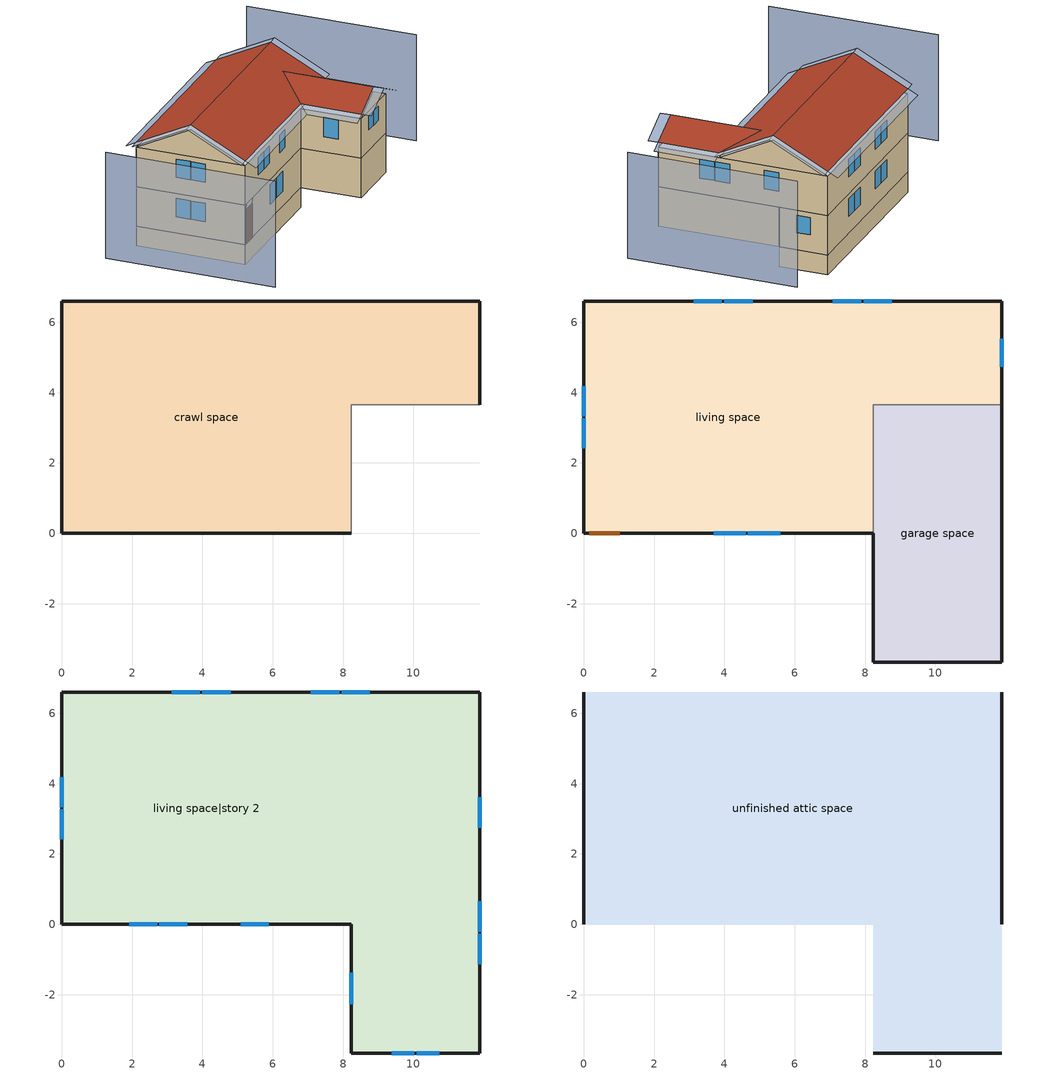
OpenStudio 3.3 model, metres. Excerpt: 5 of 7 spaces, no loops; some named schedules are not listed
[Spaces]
crawl space
 floor foundation (FloorFndGrndCS): 0,0 0,6.6 11.89,6.6 11.89,3.66 8.23,3.66 8.23,0 z-1.22
 wall foundation (WallFndGrndCS): 11.89,3.66 11.89,6.6 0,6.6 0,0 8.23,0 z-1.22:0
 wall adiabatic (WallFndGrndCS): 8.23,0 8.23,3.66 11.89,3.66 z-1.22:0
garage space
 floor foundation (FloorFndGrndUnfinSlab): 8.23,-3.66 8.23,3.66 11.89,3.66 11.89,-3.66 z0
 wall outside (WallExtUninsUnfin): 8.23,0 8.23,-3.66 11.89,-3.66 11.89,3.66 z0:2.44
 wall to living space (WallIntFinInsUnfin Reversed): 11.89,3.66 8.23,3.66 8.23,0 z0:2.44
living space
 floor to crawl space (FloorCSInsFin Reversed): 0,0 0,6.6 11.89,6.6 11.89,3.66 8.23,3.66 8.23,0 z0
 wall outside (WallExtInsFin): 11.89,3.66 11.89,6.6 0,6.6 0,0 0.13,0 1.05,0 8.23,0 z0:2.44
 window (WindowConstruction): 3.7,0 4.61,0 / 4.67,0 5.58,0 z0.92:2.13; 8.76,6.6 7.96,6.6 / 7.89,6.6 7.09,6.6 / 4.8,6.6 3.99,6.6 / 3.93,6.6 3.12,6.6 / 11.89,4.73 11.89,5.53 z1.06:2.13; 0,4.18 0,3.33 / 0,3.27 0,2.42 z1:2.13
 door (Door): 0.15,0 1.02,0 z0:2.13
living space|story 2
 floor to garage space (FloorFinInsUnfin): 11.89,3.66 11.89,-3.66 8.23,-3.66 8.23,3.66 z2.44
 floor to living space (FloorFinUninsFin): 11.89,6.6 11.89,3.66 8.23,3.66 8.23,0 0,0 0,6.6 z2.44
 wall outside (WallExtInsFin): 0,6.6 0,0 8.23,0 8.23,-3.66 11.89,-3.66 11.89,6.6 0,6.6 z2.44:4.88
 window (WindowConstruction): 9.38,-3.66 10.03,-3.66 / 10.09,-3.66 10.74,-3.66 z3.7:4.57; 1.92,0 2.71,0 / 2.77,0 3.57,0 / 5.09,0 5.88,0 z3.51:4.57; 8.76,6.6 7.96,6.6 / 7.89,6.6 7.09,6.6 / 4.8,6.6 3.99,6.6 / 3.93,6.6 3.12,6.6 z3.5:4.57; 0,4.18 0,3.33 / 0,3.27 0,2.42 z3.44:4.57; 8.23,-1.38 8.23,-2.28 z3.38:4.57; 11.89,-1.13 11.89,-0.27 / 11.89,-0.21 11.89,0.66 / 11.89,2.75 11.89,3.62 z3.42:4.57
unfinished attic space
 floor to living space|story 2 (FloorFinInsUnfinAttic): 11.89,6.6 11.89,0 0,0 0,6.6 z4.88; 8.23,-3.66 8.23,0 11.89,0 11.89,-3.66 z4.88
 wall outside (WallExtUninsUnfin): 0,3.3,6.53 0,6.6,4.88 0,0,4.88; 11.89,3.3,6.53 11.89,0,4.88 11.89,6.6,4.88; 8.23,-3.66,4.88 11.89,-3.66,4.88 10.06,-3.66,5.79
 roof outside (RoofUnfinInsExt): 0,3.3,6.83 11.89,3.3,6.83 11.89,6.6,5.18 0,6.6,5.18; 8.23,0,5.18 8.23,-3.66,5.18 10.06,-3.66,6.1 10.06,1.83,6.1; 11.89,0,5.18 10.06,1.83,6.1 10.06,-3.66,6.1 11.89,-3.66,5.18; 0,3.3,6.83 0,0,5.18 8.23,0,5.18 10.06,1.83,6.1 11.89,0,5.18 11.89,3.3,6.83
shading: -4.57,6.6 -4.57,-3.66 / 16.46,-3.66 16.46,6.6 z0:6.53; 11.89,4.73 11.89,5.53 / 8.76,6.6 7.96,6.6 / 3.93,6.6 3.12,6.6 / 7.89,6.6 7.09,6.6 / 4.8,6.6 3.99,6.6 z1.06:2.13; 11.89,2.75 11.89,3.62 / 11.89,-1.13 11.89,-0.27 / 11.89,-0.21 11.89,0.66 z3.42:4.57; 0,3.27 0,2.42 / 0,4.18 0,3.33 z1:2.13; 8.23,-1.38 8.23,-2.28 z3.38:4.57; 0,3.27 0,2.42 / 0,4.18 0,3.33 z3.44:4.57; 1.92,0 2.71,0 / 5.09,0 5.88,0 / 2.77,0 3.57,0 z3.51:4.57; 10.09,-3.66 10.74,-3.66 / 9.38,-3.66 10.03,-3.66 z3.7:4.57; 4.67,0 5.58,0 / 3.7,0 4.61,0 z0.92:2.13; 3.93,6.6 3.12,6.6 / 8.76,6.6 7.96,6.6 / 4.8,6.6 3.99,6.6 / 7.89,6.6 7.09,6.6 z3.5:4.57; 7.62,0,4.88 7.62,-3.66,4.88 8.23,-3.66,5.18 8.23,0,5.18; 8.23,-4.27,5.18 10.06,-4.27,6.1 10.06,-3.66,6.1 8.23,-3.66,5.18; -0.61,3.3,6.83 -0.61,0,5.18 0,0,5.18 0,3.3,6.83; 0,-0.61,4.88 8.23,-0.61,4.88 8.23,0,5.18 0,0,5.18; 12.5,0,5.18 12.5,3.3,6.83 11.89,3.3,6.83 11.89,0,5.18; 12.5,-3.66,4.88 12.5,0,4.88 11.89,0,5.18 11.89,-3.66,5.18; 10.06,-4.27,6.1 11.89,-4.27,5.18 11.89,-3.66,5.18 10.06,-3.66,6.1; -0.61,6.6,5.18 -0.61,3.3,6.83 0,3.3,6.83 0,6.6,5.18; 12.5,3.3,6.83 12.5,6.6,5.18 11.89,6.6,5.18 11.89,3.3,6.83; 11.89,7.21,4.88 0,7.21,4.88 0,6.6,5.18 11.89,6.6,5.18
[Building]
Building 1: North Axis {deg}=135; Standards Number of Stories=2; Standards Number of Above Ground Stories=2; Standards Building Type=singlefamilydetached; Standards Number of Living Units=1
[Site]
Denver-Aurora-Buckley AFB: Latitude {deg}=39.72; Longitude {deg}=-104.75; Time Zone {hr}=-7; Elevation {m}=1726; Terrain=Suburbs
[ClimateZones]
Climate Zone Institution Name 1=Building America; Climate Zone Document Year 1=0; Climate Zone Value 1=Mixed-Humid; Climate Zone Institution Name 2=ASHRAE; Climate Zone Document Name 2=ANSI/ASHRAE Standard 169; Climate Zone Document Year 2=2006; Climate Zone Institution Name 3=CEC; Climate Zone Document Name 3=California Climate Zone Descriptions; Climate Zone Document Year 3=1995
[Site:WaterMainsTemperature]
Calculation Method=Correlation; Annual Average Outdoor Air Temperature {C}=15.6899; Maximum Difference In Monthly Average Outdoor Air Temperatures {deltaC}=23.6606
[Site:GroundTemperature:Deep]
15.6899, 15.6899, 15.6899, 15.6899, 15.6899, 15.6899, 15.6899, 15.6899, 15.6899, 15.6899, 15.6899, 15.6899
[Material] Roughness=Rough
Name | Thickness {m} | Conductivity {W/m-K} | Density {kg/m3} | Specific Heat {J/kg-K} | Thermal Absorptance | Solar Absorptance | Visible Absorptance
Drywall 0.5 in. | 0.0127 | 0.160291 | 801 | 837.4 | 0.9 | 0.5 | 0.1
FloorUATrussandIns | 0.0889 | 0.0634876 | 50.7834 | 1165.1 | 0.9 | 0.5 | 0.9
FloorUAAdditionalCeilingIns | 0.050038 | 0.060696 | 16.02 | 1046.75
Composition Shingles | 0.009525 | 0.162714 | 1121.4 | 1465.45 | 0.91 | 0.85 | 0.85
RoofSheathing | 0.01905 | 0.115458 | 512.64 | 1214.23 | 0.82 | 0.3 | 0.3
RoofUARoofIns | 0.18415 | 8.02397 | 37.0049 | 1207.88 | 0.91 | 0.85 | 0.91
Vinyl, Light | 0.009525 | 0.089435 | 177.822 | 1046.75 | 0.9 | 0.3 | 0.3
WallSheathing | 0.0127 | 0.115458 | 512.64 | 1214.23 | 0.82 | 0.3 | 0.3
WallStudAndCavity | 0.0889 | 0.338221 | 129.063 | 1212.76 | 0.9 | 0.3 | 0.9
WallStudAndCavity 1 | 0.0889 | 0.346661 | 129.063 | 1212.76 | 0.82 | 0.3 | 0.82
WallStudAndCavity 2 | 0.0889 | 0.393744 | 83.0341 | 1211.67 | 0.9 | 0.3 | 0.9
WallStudAndCavity 3 | 0.0889 | 0.397942 | 83.0341 | 1211.67 | 0.82 | 0.3 | 0.3
res furniture material living space|story 2 | 0.1524 | 0.115458 | 640.8 | 1214.23 | 0.9 | 0.6 | 0.1
Concrete 8.0 in.; FootingMaterial | 0.2032 | 1.803125 | 2242.8 | 837.4 | 0.9
Concrete 4.0 in. | 0.1016 | 1.803125 | 2242.8 | 837.4 | 0.9
FloorIns | 0.23495 | 2.59817 | 67.691 | 1210.98 | 0.82 | 0.3 | 0.3
Wood Floor | 0.015875 | 0.115458 | 544.68 | 1214.23
Floor Covering | 0.0127 | 0.0433444 | 54.468 | 1339.84 | 0.9 | 0.9
FloorIns 1 | 0.1397 | 1.90491 | 67.691 | 1210.98 | 0.82 | 0.3 | 0.3
FloorFinStudAndAirFloor | 0.1397 | 0.557395 | 67.691 | 1210.98 | 0.9 | 0.5 | 0.9
DoorMaterial | 0.04445 | 0.0612267 | 512.64 | 1214.23 | 0.82 | 0.3 | 0.3
[Construction]
FloorFinInsUnfinAttic: Drywall 0.5 in., FloorUATrussandIns, FloorUAAdditionalCeilingIns
RoofUnfinInsExt: Composition Shingles, RoofSheathing, RoofUARoofIns
WallExtInsFin: Vinyl, Light, WallSheathing, WallStudAndCavity, Drywall 0.5 in.
WallIntFinInsUnfin Reversed: WallStudAndCavity 1, WallSheathing
WallExtUninsUnfin: Vinyl, Light, WallSheathing, WallStudAndCavity 2
WallIntFinUninsFin: WallStudAndCavity 3, Drywall 0.5 in.
res furniture construction living space|story 2; res furniture construction garage space; res furniture construction living space: res furniture material living space|story 2
WallFndGrndCS: Concrete 8.0 in.
FloorFndGrndCS; FloorFndGrndUnfinSlab: Concrete 4.0 in.
FloorCSInsFin Reversed: Floor Covering, Wood Floor, RoofSheathing, FloorIns
FootingConstruction: FootingMaterial
FloorFinInsUnfin: FloorIns 1, RoofSheathing, Wood Floor, Floor Covering
FloorFinUninsFin: Drywall 0.5 in., FloorFinStudAndAirFloor, RoofSheathing, Wood Floor, Floor Covering
WindowConstruction: WindowMaterial
Door: DoorMaterial
[WindowMaterial:SimpleGlazingSystem]
WindowMaterial: U-Factor {W/m2-K}=4.76952; Solar Heat Gain Coefficient=0.63
[ThermalZone] Use Ideal Air Loads=No
living zone: Thermostat=living zone temperature setpoint
garage zone; unfinished attic zone; crawl zone: 
res ds res fur gas asys ret air zone; res ds res ac asys ret air zone: Volume {m3}=0.25
[Sizing:Zone] Zone Cooling Design Supply Air Temperature Input Method=SupplyAirTemperature; Zone Cooling Design Supply Air Temperature {C}=14; Zone Cooling Design Supply Air Temperature Difference {deltaC}=11.11; Zone Heating Design Supply Air Temperature Input Method=SupplyAirTemperature; Zone Heating Design Supply Air Temperature {C}=40; Zone Heating Design Supply Air Temperature Difference {deltaC}=11.11; Zone Cooling Design Supply Air Humidity Ratio {kg-H2O/kg-air}=0.0085; Zone Heating Design Supply Air Humidity Ratio {kg-H2O/kg-air}=0.008; Cooling Design Air Flow Method=DesignDay; Heating Design Air Flow Method=DesignDay; Account for Dedicated Outdoor Air System=No; Dedicated Outdoor Air System Control Strategy=NeutralSupplyAir; Dedicated Outdoor Air Low Setpoint Temperature for Design {C}=autosize; Dedicated Outdoor Air High Setpoint Temperature for Design {C}=autosize
garage zone; unfinished attic zone; crawl zone; res ds res fur gas asys ret air zone; res ds res ac asys ret air zone
[Space]
Name | Space Type | Thermal Zone | Building Unit
garage space | Space Type 1 | garage zone
living space; living space|story 2 | Space Type 2 | living zone | unit 1
unfinished attic space | Space Type 3 | unfinished attic zone
crawl space | Space Type 4 | crawl zone
res ds res fur gas asys ret air space |  | res ds res fur gas asys ret air zone
res ds res ac asys ret air space |  | res ds res ac asys ret air zone
[SpaceType]
Name | Standards Space Type
Space Type 1 | garage
Space Type 2 | living
Space Type 3 | unfinished attic
Space Type 4 | crawlspace
[BuildingUnit]
unit 1: Building Unit Type=Residential
[External:File]
schedules.csv: File=schedules.csv
[People:Definition] Number of People Calculation Method=People; Fraction Radiant=0.319734; Sensible Heat Fraction=0.573; Carbon Dioxide Generation Rate {m3/s-W}=0; Enable ASHRAE 55 Comfort Warnings=No; Mean Radiant Temperature Calculation Type=ZoneAveraged
Name | Number of People {people}
res occupants|living space | 0.414793
res occupants|living space|story 2 | 0.585207
[People] Number of People Schedule=occupants; Activity Level Schedule=res occupants activity schedule; Multiplier=1
Name | People Definition | Space or SpaceType
res occupants|living space | res occupants|living space | living space
res occupants|living space|story 2 | res occupants|living space|story 2 | living space|story 2
[InternalMass:Definition] Design Level Calculation Method=SurfaceArea
Name | Construction | Surface Area {m2}
living space|story 2 Partition | WallIntFinUninsFin | 91.8811
living space Partition | WallIntFinUninsFin | 65.125
res furniture mass living space|story 2 | res furniture construction living space|story 2 | 36.7524
res furniture mass garage space | res furniture construction garage space | 2.67561
res furniture mass living space | res furniture construction living space | 26.05
[InternalMass] Multiplier=1
Name | Internal Mass Definition | Space or SpaceType
living space|story 2 Partition | living space|story 2 Partition | living space|story 2
living space Partition | living space Partition | living space
res furniture mass living space|story 2 | res furniture mass living space|story 2 | living space|story 2
res furniture mass garage space | res furniture mass garage space | garage space
res furniture mass living space | res furniture mass living space | living space
[Foundation:Kiva] Wall Height Above Grade {m}=0.2032; Wall Depth Below Slab {m}=0.2032
Name | Footing Wall Construction
Foundation Kiva 1
Foundation Kiva 2 | FootingConstruction
[Foundation:Kiva:Settings]
Soil Conductivity {W/m-K}=1.731; Soil Density {kg/m3}=1842.3; Soil Specific Heat {J/kg-K}=418.7; Ground Solar Absorptivity=0.9; Ground Thermal Absorptivity=0.9; Ground Surface Roughness {m}=0.03; Far-Field Width {m}=40; Deep-Ground Boundary Condition=ZeroFlux; Deep-Ground Depth {m}=40; Minimum Cell Dimension {m}=0.02; Maximum Cell Growth Coefficient=1.5; Simulation Timestep=Hourly
[SurfaceProperty:ExposedFoundationPerimeter] Exposed Perimeter Calculation Method=TotalExposedPerimeter
Name | Total Exposed Perimeter {m}
Surface 28 | 29.6672
Surface 1 | 14.6304
[WaterUse:Equipment:Definition]
Name | Peak Flow Rate {m3/s} | Target Temperature Schedule
res shower | 8.08699e-05 | fixtures temperature schedule
res sink | 7.36454e-05 | fixtures temperature schedule
res bath | 0.000237532 | fixtures temperature schedule
res shower dist; res sink dist; res bath dist | 0 | fixtures temperature schedule
res cw | 2.77516e-05 | res cw temperature schedule
[WaterUse:Equipment] Space=living space
Name | Water Use Equipment Definition | Flow Rate Fraction Schedule
res shower | res shower | showers
res sink | res sink | sinks
res bath | res bath | baths
res shower dist | res shower dist | showers
res sink dist | res sink dist | sinks
res bath dist | res bath dist | baths
res cw | res cw | clothes_washer
[OtherEquipment:Definition] Design Level Calculation Method=EquipmentLevel
Name | Design Level {W} | Fraction Latent | Fraction Radiant | Fraction Lost
res shower | 2324.92 | 0.486891 | 0 | 0
res sink | 739.023 | 0.311263 | 0 | 0
res bath | 3499.97 | 0 | 0 | 0
res hot water distribution | 3191.1 | 0 | 0 | 0
res ds res fur gas asys SupSLkToLvEq; res ds res fur gas asys SupLatLkToLvEq; res ds res fur gas asys SupDCnToLvEq; res ds res fur gas asys SupDCnToAhEq; res ds res fur gas asys RetDCnToPlEq; res ds res fur gas asys RetDCnToAhEquip; res ds res fur gas asys SupSLkToAhEq; res ds res fur gas asys SupLatLkToAhEq; res ds res fur gas asys RetSLkEq; res ds res fur gas asys RetLatLkEq; res ds res ac asys SupSLkToLvEq; res ds res ac asys SupLatLkToLvEq; res ds res ac asys SupDCnToLvEq; res ds res ac asys SupDCnToAhEq; res ds res ac asys RetDCnToPlEq; res ds res ac asys RetDCnToAhEquip; res ds res ac asys SupSLkToAhEq; res ds res ac asys SupLatLkToAhEq; res ds res ac asys RetSLkEq; res ds res ac asys RetLatLkEq | 0
[OtherEquipment]
Name | Other Equipment Definition | Space or SpaceType | Schedule | Fuel Type
res shower | res shower | living space | showers
res sink | res sink | living space | sinks
res bath | res bath | living space | baths
res hot water distribution | res hot water distribution | living space | showers
res ds res fur gas asys SupSLkToLvEq | res ds res fur gas asys SupSLkToLvEq | living space | Always On Discrete | None
res ds res fur gas asys SupLatLkToLvEq | res ds res fur gas asys SupLatLkToLvEq | living space | Always On Discrete | None
res ds res fur gas asys SupDCnToLvEq | res ds res fur gas asys SupDCnToLvEq | living space | Always On Discrete | None
res ds res fur gas asys SupDCnToAhEq | res ds res fur gas asys SupDCnToAhEq | crawl space | Always On Discrete | None
res ds res fur gas asys RetDCnToPlEq | res ds res fur gas asys RetDCnToPlEq | res ds res fur gas asys ret air space | Always On Discrete | None
res ds res fur gas asys RetDCnToAhEquip | res ds res fur gas asys RetDCnToAhEquip | crawl space | Always On Discrete | None
res ds res fur gas asys SupSLkToAhEq | res ds res fur gas asys SupSLkToAhEq | crawl space | Always On Discrete | None
res ds res fur gas asys SupLatLkToAhEq | res ds res fur gas asys SupLatLkToAhEq | crawl space | Always On Discrete | None
res ds res fur gas asys RetSLkEq | res ds res fur gas asys RetSLkEq | res ds res fur gas asys ret air space | Always On Discrete | None
res ds res fur gas asys RetLatLkEq | res ds res fur gas asys RetLatLkEq | res ds res fur gas asys ret air space | Always On Discrete | None
res ds res ac asys SupSLkToLvEq | res ds res ac asys SupSLkToLvEq | living space | Always On Discrete | None
res ds res ac asys SupLatLkToLvEq | res ds res ac asys SupLatLkToLvEq | living space | Always On Discrete | None
res ds res ac asys SupDCnToLvEq | res ds res ac asys SupDCnToLvEq | living space | Always On Discrete | None
res ds res ac asys SupDCnToAhEq | res ds res ac asys SupDCnToAhEq | crawl space | Always On Discrete | None
res ds res ac asys RetDCnToPlEq | res ds res ac asys RetDCnToPlEq | res ds res ac asys ret air space | Always On Discrete | None
res ds res ac asys RetDCnToAhEquip | res ds res ac asys RetDCnToAhEquip | crawl space | Always On Discrete | None
res ds res ac asys SupSLkToAhEq | res ds res ac asys SupSLkToAhEq | crawl space | Always On Discrete | None
res ds res ac asys SupLatLkToAhEq | res ds res ac asys SupLatLkToAhEq | crawl space | Always On Discrete | None
res ds res ac asys RetSLkEq | res ds res ac asys RetSLkEq | res ds res ac asys ret air space | Always On Discrete | None
res ds res ac asys RetLatLkEq | res ds res ac asys RetLatLkEq | res ds res ac asys ret air space | Always On Discrete | None
[EnergyManagementSystem:Sensor]
Name | Output Variable or Output Meter Index Key | Output Variable or Output Meter
res_shower_vol | res shower | Water Use Equipment Hot Water Volume
res_shower_mixsp | fixtures temperature schedule | Schedule Value
res_nv_pb_s |  | Site Outdoor Air Barometric Pressure
res_af_vw_s |  | Site Wind Speed
res_nv_wt_s |  | Site Outdoor Air Humidity Ratio
res_nv_1_nva_s | res nv_1 avail schedule | Schedule Value
res_nv_1_sp_s | res nv_1 temp schedule | Schedule Value
res_ds_res_fur_gas_asys_ah_mfr_s | Node 26 | System Node Mass Flow Rate
res_ds_res_fur_gas_asys_ah_vfr_s | Node 26 | System Node Current Density Volume Flow Rate
res_ds_res_fur_gas_asys_ah_tt_s | Node 26 | System Node Temperature
res_ds_res_fur_gas_asys_ra_t_s | Node 29 | System Node Temperature
res_ds_res_fur_gas_asys_ah_wt_s | Node 26 | System Node Humidity Ratio
res_ds_res_fur_gas_asys_ra_w_s | Node 29 | System Node Humidity Ratio
res_ds_res_fur_gas_asys_ah_t_s; res_ds_res_ac_asys_ah_t_s | crawl zone | Zone Air Temperature
res_ds_res_fur_gas_asys_ah_w_s; res_ds_res_ac_asys_ah_w_s | crawl zone | Zone Mean Air Humidity Ratio
res_ds_res_ac_asys_ah_mfr_s | Node 19 | System Node Mass Flow Rate
res_ds_res_ac_asys_ah_vfr_s | Node 19 | System Node Current Density Volume Flow Rate
res_ds_res_ac_asys_ah_tt_s | Node 19 | System Node Temperature
res_ds_res_ac_asys_ra_t_s | Node 22 | System Node Temperature
res_ds_res_ac_asys_ah_wt_s | Node 19 | System Node Humidity Ratio
res_ds_res_ac_asys_ra_w_s | Node 22 | System Node Humidity Ratio
res_infil_1_range_sch_s | res mv_1 range exhaust schedule | Schedule Value
res_infil_1_bath_sch_s | res mv_1 bath exhaust schedule | Schedule Value
res_infil_1_dryer_sch_s | clothes_dryer_exhaust | Schedule Value
res_infil_1_wh_sch_s | Always On Discrete | Schedule Value
[EnergyManagementSystem:Program]
res_shower_sag: If res_shower_vol > 0; Set ShowerTime=SystemTimeStep; Else; Set ShowerTime=0; EndIf; If (res_shower_vol > 0) && (res_shower_mixsp > res_shower_tout); Set ShowerSag=SystemTimeStep; Set ShowerE=res_shower_vol*4141170*(res_shower_mixsp-res_shower_tout); Else; Set ShowerSag=0; Set ShowerE=0; EndIf
res_nv_1_program: Set Tdiff = res_af_1_tin_s-res_af_1_tt_s; Set dT = (@Abs Tdiff); Set pt = (@RhFnTdbWPb res_af_1_tt_s res_nv_wt_s res_nv_pb_s); Set NVA = 8570.506004663492; Set Cs = 0.00017926040778923255; Set Cw = 8.70903777141566e-05; Set MNV = 2.1269098106880002; Set MHR = 0.0115; Set MRH = 0.7; Set temp1 = (res_nv_1_nva_s*NVA); Set SGNV = temp1*((((Cs*dT)+(Cw*(res_af_vw_s^2)))^0.5)/1000); If (res_nv_wt_s<MHR) && (pt<MRH) && (res_af_1_tin_s>res_nv_1_sp_s); Set temp2 = (res_af_1_tin_s-res_nv_1_sp_s); Set NVadj1 = temp2/(res_af_1_tin_s-res_af_1_tt_s); Set NVadj2 = (@Min NVadj1 1); Set NVadj3 = (@Max NVadj2 0); Set NVadj = SGNV*NVadj3; Set res_nv_1_flow_act = (@Min NVadj MNV); Else; Set res_nv_1_flow_act = 0; EndIf
res_ds_res_fur_gas_asys_program: Set res_ds_res_fur_gas_asys_AhMfr = res_ds_res_fur_gas_asys_ah_mfr_s; Set res_ds_res_fur_gas_asys_FanRtf = res_ds_res_fur_gas_asys_fan_rtf_s; Set res_ds_res_fur_gas_asys_AhVfr = res_ds_res_fur_gas_asys_ah_vfr_s; Set res_ds_res_fur_gas_asys_AhTt = res_ds_res_fur_gas_asys_ah_tt_s; Set res_ds_res_fur_gas_asys_AhWt = res_ds_res_fur_gas_asys_ah_wt_s; Set res_ds_res_fur_gas_asys_RaT = res_ds_res_fur_gas_asys_ra_t_s; Set res_ds_res_fur_gas_asys_RaW = res_ds_res_fur_gas_asys_ra_w_s; Set res_ds_res_fur_gas_asys_AhT = res_ds_res_fur_gas_asys_ah_t_s; Set res_ds_res_fur_gas_asys_AhW = res_ds_res_fur_gas_asys_ah_w_s; Run res_ds_res_fur_gas_asys_lk_subrout; Set res_ds_res_fur_gas_asys_SupSLkToLvEq_act = res_ds_res_fur_gas_asys_SupSLkToLv; Set res_ds_res_fur_gas_asys_SupLatLkToLvEq_act = res_ds_res_fur_gas_asys_SupLatLkToLv; Set res_ds_res_fur_gas_asys_SupDCnToLvEq_act = res_ds_res_fur_gas_asys_SupDCnToLv; Set res_ds_res_fur_gas_asys_SupDCnToAhEq_act = res_ds_res_fur_gas_asys_SupDCnToAh; Set res_ds_res_fur_gas_asys_SupSLkToAhEq_act = res_ds_res_fur_gas_asys_SupSLkToAh; Set res_ds_res_fur_gas_asys_SupLatLkToAhEq_act = res_ds_res_fur_gas_asys_SupLatLkToAh; Set res_ds_res_fur_gas_asys_RetSLkEq_act = res_ds_res_fur_gas_asys_RetSLk; Set res_ds_res_fur_gas_asys_RetLatLkEq_act = res_ds_res_fur_gas_asys_RetLatLk; Set res_ds_res_fur_gas_asys_RetDCnToPlEq_act = res_ds_res_fur_gas_asys_RetDCnToPl; Set res_ds_res_fur_gas_asys_RetDCnToAhEquip_act = res_ds_res_fur_gas_asys_RetDCnToAh; Set res_ds_res_fur_gas_asys_AhToLivMix_act = res_ds_res_fur_gas_asys_AhToLiv; Set res_ds_res_fur_gas_asys_LivToAhMix_act = res_ds_res_fur_gas_asys_LivToAh
res_ds_res_ac_asys_program: Set res_ds_res_ac_asys_AhMfr = res_ds_res_ac_asys_ah_mfr_s; Set res_ds_res_ac_asys_FanRtf = res_ds_res_ac_asys_fan_rtf_s; Set res_ds_res_ac_asys_AhVfr = res_ds_res_ac_asys_ah_vfr_s; Set res_ds_res_ac_asys_AhTt = res_ds_res_ac_asys_ah_tt_s; Set res_ds_res_ac_asys_AhWt = res_ds_res_ac_asys_ah_wt_s; Set res_ds_res_ac_asys_RaT = res_ds_res_ac_asys_ra_t_s; Set res_ds_res_ac_asys_RaW = res_ds_res_ac_asys_ra_w_s; Set res_ds_res_ac_asys_AhT = res_ds_res_ac_asys_ah_t_s; Set res_ds_res_ac_asys_AhW = res_ds_res_ac_asys_ah_w_s; Run res_ds_res_ac_asys_lk_subrout; Set res_ds_res_ac_asys_SupSLkToLvEq_act = res_ds_res_ac_asys_SupSLkToLv; Set res_ds_res_ac_asys_SupLatLkToLvEq_act = res_ds_res_ac_asys_SupLatLkToLv; Set res_ds_res_ac_asys_SupDCnToLvEq_act = res_ds_res_ac_asys_SupDCnToLv; Set res_ds_res_ac_asys_SupDCnToAhEq_act = res_ds_res_ac_asys_SupDCnToAh; Set res_ds_res_ac_asys_SupSLkToAhEq_act = res_ds_res_ac_asys_SupSLkToAh; Set res_ds_res_ac_asys_SupLatLkToAhEq_act = res_ds_res_ac_asys_SupLatLkToAh; Set res_ds_res_ac_asys_RetSLkEq_act = res_ds_res_ac_asys_RetSLk; Set res_ds_res_ac_asys_RetLatLkEq_act = res_ds_res_ac_asys_RetLatLk; Set res_ds_res_ac_asys_RetDCnToPlEq_act = res_ds_res_ac_asys_RetDCnToPl; Set res_ds_res_ac_asys_RetDCnToAhEquip_act = res_ds_res_ac_asys_RetDCnToAh; Set res_ds_res_ac_asys_AhToLivMix_act = res_ds_res_ac_asys_AhToLiv; Set res_ds_res_ac_asys_LivToAhMix_act = res_ds_res_ac_asys_LivToAh
res_infil_1_program: Set p_m = 0.14; Set p_s = 0.22; Set s_m = 270; Set s_s = 370; Set z_m = 9.99744; Set z_s = 4.8768; Set f_t = (((s_m/z_m)^p_m)*((z_s/s_s)^p_s)); Set Tdiff = res_af_1_tin_s-res_af_1_tt_s; Set dT = @Abs Tdiff; Set c = 0.2537; Set Cs = 0.1092; Set Cw = 0.1239; Set n = 0.65; Set sft = (f_t*0.7000000000000001); Set temp1 = ((c*Cw)*((sft*res_af_vw_s)^(2*n)))^2; Set Qn = (((c*Cs*(dT^n))^2)+temp1)^0.5; Set Tdiff = res_af_1_tin_s-res_af_1_tt_s; Set QWHV = res_infil_1_wh_sch_s*0.0; Set Qrange = res_infil_1_range_sch_s*0.0472; Set Qdryer = res_infil_1_dryer_sch_s*0.0472; Set Qbath = res_infil_1_bath_sch_s*0.0472; Set QductsOut = 0; Set QductsIn = 0; Set QductsOut = QductsOut+res_ds_res_fur_gas_asys_lk_ret_fan_equiv; Set QductsIn = QductsIn+res_ds_res_fur_gas_asys_lk_sup_fan_equiv; Set QductsOut = QductsOut+res_ds_res_ac_asys_lk_ret_fan_equiv; Set QductsIn = QductsIn+res_ds_res_ac_asys_lk_sup_fan_equiv; Set Qout = Qrange+Qbath+Qdryer+QductsOut; Set Qin = QWHV+QductsIn; Set faneff_wh = 1; Set res_infil_1_house_fan_act = (QWHV*300)/faneff_wh*0; Set faneff_sp = 0.4719474432000001; Set res_infil_1_range_fan_act = (Qrange*300)/faneff_sp; Set res_infil_1_bath_fan_act = (Qbath*300)/faneff_sp; Set Qfan = (@Max Qout Qin); If Qfan > 0; Set Qavg = ((Qout + Qin) / 2.0); If ((@Abs (Qout - Qavg)) / Qavg) <= 0.1; Set phi = 1; Else; Set phi = (Qn / (Qn + Qfan)); EndIf; Set Qinf_adj = phi * Qn; Else; Set Qinf_adj = Qn; EndIf; Set res_infil_1_flow_act = Qfan + Qinf_adj
[EnergyManagementSystem:ProgramCallingManager]
res shower sag: EndOfSystemTimestepAfterHVACReporting; res_shower_sag
res af_1 program calling manager: BeginTimestepBeforePredictor; res_infil_1_program; res_nv_1_program
res ds res fur gas asys program calling manager: EndOfSystemTimestepAfterHVACReporting; res_ds_res_fur_gas_asys_program
res ds res ac asys program calling manager: EndOfSystemTimestepAfterHVACReporting; res_ds_res_ac_asys_program
[EnergyManagementSystem:OutputVariable] Type of Data in Variable=Summed; Update Frequency=SystemTimestep; EMS Program or Subroutine=res_shower_sag
Name | EMS Variable | Units
Unmet Shower Energy|unit 1 | ShowerE | J
Unmet Shower Time|unit 1 | ShowerSag | hr
Shower Draw Time|unit 1 | ShowerTime | hr
[ThermostatSetpoint:DualSetpoint]
living zone temperature setpoint: Heating Setpoint Temperature Schedule=res heating setpoint; Cooling Setpoint Temperature Schedule=res cooling setpoint
[ElectricEquipment:Definition] Design Level Calculation Method=EquipmentLevel
Name | Design Level {W} | Fraction Latent | Fraction Radiant | Fraction Lost
res ceil fan | 26.39 | 0 | 0.558 | 0
res refrig | 65.0889 | 0 | 0 | 0
res cw | 1985.19 | 0 | 0.48 | 0.2
res cd electric | 24423.4 | 0.05 | 0.09 | 0.8
res range electric | 4510.64 | 0.3 | 0.24 | 0.3
res misc plug loads|living space | 392.902 | 0.021 | 0.558 | 0.049
res misc plug loads|living space|story 2 | 554.322 | 0.021 | 0.558 | 0.049
res infil_1 house fan; res infil_1 range fan; res infil_1 bath fan | 0 | 0 | 0 | 1
[ElectricEquipment]
Name | Electric Equipment Definition | Space or SpaceType | Schedule
res ceil fan | res ceil fan | living space | ceiling_fan
res refrig | res refrig | living space | res refrig schedule
res cw | res cw | living space | clothes_washer_power
res cd electric | res cd electric | living space | clothes_dryer
res range electric | res range electric | living space | cooking_range
res misc plug loads|living space | res misc plug loads|living space | living space | plug_loads
res misc plug loads|living space|story 2 | res misc plug loads|living space|story 2 | living space|story 2 | plug_loads
res infil_1 house fan | res infil_1 house fan | living space | Always On Discrete
res infil_1 range fan | res infil_1 range fan | living space | Always On Discrete
res infil_1 bath fan | res infil_1 bath fan | living space | Always On Discrete
[Lights:Definition] Design Level Calculation Method=LightingLevel; Fraction Radiant=0.6; Fraction Visible=0.2; Return Air Fraction=0
Name | Lighting Level {W}
res lighting interior living space | 192.441
res lighting interior living space|story 2 | 271.504
res lighting garage garage space | 4.07527
[Lights] Fraction Replaceable=1
Name | Lights Definition | Space or SpaceType | Schedule
res lighting interior living space | res lighting interior living space | living space | lighting_interior
res lighting interior living space|story 2 | res lighting interior living space|story 2 | living space|story 2 | lighting_interior
res lighting garage garage space | res lighting garage garage space | garage space | lighting_garage
[Exterior:Lights:Definition]
res lighting exterior: Design Level {W}=7.51886
[Exterior:Lights]
res lighting exterior: Exterior Lights Definition=res lighting exterior; Schedule=lighting_exterior
[SpaceInfiltration:EffectiveLeakageArea] Schedule=Always On Discrete
Name | Space or SpaceType | Effective Air Leakage Area {cm2} | Stack Coefficient | Wind Coefficient
res infil|garage space | garage space | 408.02 | 0.000129067 | 4.38083e-05
res infil|unfinished attic space | unfinished attic space | 3059.64 | 0.000135919 | 4.09093e-05
[SpaceInfiltration:DesignFlowRate] Schedule=Always On Discrete
Name | Space or SpaceType | Design Flow Rate Calculation Method | Air Changes per Hour {1/hr} | Constant Term Coefficient | Temperature Term Coefficient | Velocity Term Coefficient | Velocity Squared Term Coefficient | Design Flow Rate {m3/s}
res infil|crawl space | crawl space | AirChanges/Hour | 2 | 1 | 0 | 0 | 0
res nv_1 flow; res infil_1 flow | living space | Flow/Space |  |  |  |  |  | 0
[EnergyManagementSystem:Actuator]
Name | Actuated Component | Actuated Component Type | Actuated Component Control Type
res_nv_1_flow_act | res nv_1 flow | Zone Infiltration | Air Exchange Flow Rate
res_ds_res_fur_gas_asys_SupSLkToLvEq_act | res ds res fur gas asys SupSLkToLvEq | OtherEquipment | Power Level
res_ds_res_fur_gas_asys_SupLatLkToLvEq_act | res ds res fur gas asys SupLatLkToLvEq | OtherEquipment | Power Level
res_ds_res_fur_gas_asys_SupDCnToLvEq_act | res ds res fur gas asys SupDCnToLvEq | OtherEquipment | Power Level
res_ds_res_fur_gas_asys_SupDCnToAhEq_act | res ds res fur gas asys SupDCnToAhEq | OtherEquipment | Power Level
res_ds_res_fur_gas_asys_RetDCnToPlEq_act | res ds res fur gas asys RetDCnToPlEq | OtherEquipment | Power Level
res_ds_res_fur_gas_asys_RetDCnToAhEquip_act | res ds res fur gas asys RetDCnToAhEquip | OtherEquipment | Power Level
res_ds_res_fur_gas_asys_SupSLkToAhEq_act | res ds res fur gas asys SupSLkToAhEq | OtherEquipment | Power Level
res_ds_res_fur_gas_asys_SupLatLkToAhEq_act | res ds res fur gas asys SupLatLkToAhEq | OtherEquipment | Power Level
res_ds_res_fur_gas_asys_RetSLkEq_act | res ds res fur gas asys RetSLkEq | OtherEquipment | Power Level
res_ds_res_fur_gas_asys_RetLatLkEq_act | res ds res fur gas asys RetLatLkEq | OtherEquipment | Power Level
res_ds_res_fur_gas_asys_AhToLivMix_act | res ds res fur gas asys AhToLivMix | ZoneMixing | Air Exchange Flow Rate
res_ds_res_fur_gas_asys_LivToAhMix_act | res ds res fur gas asys LivToAhMix | ZoneMixing | Air Exchange Flow Rate
res_ds_res_ac_asys_SupSLkToLvEq_act | res ds res ac asys SupSLkToLvEq | OtherEquipment | Power Level
res_ds_res_ac_asys_SupLatLkToLvEq_act | res ds res ac asys SupLatLkToLvEq | OtherEquipment | Power Level
res_ds_res_ac_asys_SupDCnToLvEq_act | res ds res ac asys SupDCnToLvEq | OtherEquipment | Power Level
res_ds_res_ac_asys_SupDCnToAhEq_act | res ds res ac asys SupDCnToAhEq | OtherEquipment | Power Level
res_ds_res_ac_asys_RetDCnToPlEq_act | res ds res ac asys RetDCnToPlEq | OtherEquipment | Power Level
res_ds_res_ac_asys_RetDCnToAhEquip_act | res ds res ac asys RetDCnToAhEquip | OtherEquipment | Power Level
res_ds_res_ac_asys_SupSLkToAhEq_act | res ds res ac asys SupSLkToAhEq | OtherEquipment | Power Level
res_ds_res_ac_asys_SupLatLkToAhEq_act | res ds res ac asys SupLatLkToAhEq | OtherEquipment | Power Level
res_ds_res_ac_asys_RetSLkEq_act | res ds res ac asys RetSLkEq | OtherEquipment | Power Level
res_ds_res_ac_asys_RetLatLkEq_act | res ds res ac asys RetLatLkEq | OtherEquipment | Power Level
res_ds_res_ac_asys_AhToLivMix_act | res ds res ac asys AhToLivMix | ZoneMixing | Air Exchange Flow Rate
res_ds_res_ac_asys_LivToAhMix_act | res ds res ac asys LivToAhMix | ZoneMixing | Air Exchange Flow Rate
res_infil_1_house_fan_act | res infil_1 house fan | ElectricEquipment | Electricity Rate
res_infil_1_range_fan_act | res infil_1 range fan | ElectricEquipment | Electricity Rate
res_infil_1_bath_fan_act | res infil_1 bath fan | ElectricEquipment | Electricity Rate
res_infil_1_flow_act | res infil_1 flow | Zone Infiltration | Air Exchange Flow Rate
[AirLoopHVAC:ReturnPlenum]
Name | ThermalZone
res fur gas asys return plenum | res ds res fur gas asys ret air zone
res ac asys return plenum | res ds res ac asys ret air zone
[ZoneMixing] Schedule=Always On Continuous; Design Flow Rate Calculation Method=Flow/Zone; Design Flow Rate {m3/s}=0
Name | Zone | Source Zone
res ds res fur gas asys AhToLivMix; res ds res ac asys AhToLivMix | living zone | crawl zone
res ds res fur gas asys LivToAhMix; res ds res ac asys LivToAhMix | crawl zone | living zone
[EnergyManagementSystem:Subroutine]
res_ds_res_fur_gas_asys_lk_subrout: Set f_sup = 0.09995004995004995; Set f_ret = 0.05004995004995007; Set f_OA = 0.04990009990009989; Set oafrate = f_OA * res_ds_res_fur_gas_asys_AhVfr; Set suplkfrate = f_sup * res_ds_res_fur_gas_asys_AhVfr; Set retlkfrate = f_ret * res_ds_res_fur_gas_asys_AhVfr; Set res_ds_res_fur_gas_asys_AhToLiv = (@Abs (suplkfrate-retlkfrate-oafrate)); Set res_ds_res_fur_gas_asys_LivToAh = 0; Set res_ds_res_fur_gas_asys_lk_sup_fan_equiv = 0; Set res_ds_res_fur_gas_asys_lk_ret_fan_equiv = oafrate; If res_ds_res_fur_gas_asys_AhMfr>0; Set h_SA=(@HFnTdbW res_ds_res_fur_gas_asys_AhTt res_ds_res_fur_gas_asys_AhWt); Set h_AHZ=(@HFnTdbW res_ds_res_fur_gas_asys_AhT res_ds_res_fur_gas_asys_AhW); Set h_RA=(@HFnTdbW res_ds_res_fur_gas_asys_RaT res_ds_res_fur_gas_asys_RaW); Set h_fg=(@HfgAirFnWTdb res_ds_res_fur_gas_asys_AhWt res_ds_res_fur_gas_asys_AhTt); Set SALkQtot=f_sup*res_ds_res_fur_gas_asys_AhMfr*(h_RA-h_SA); Set temp1=h_fg*(res_ds_res_fur_gas_asys_RaW-res_ds_res_fur_gas_asys_AhWt); Set res_ds_res_fur_gas_asys_SupLatLkToLv = f_sup*res_ds_res_fur_gas_asys_AhMfr*temp1; Set res_ds_res_fur_gas_asys_SupSLkToLv = SALkQtot-res_ds_res_fur_gas_asys_SupLatLkToLv; Set eTm=(res_ds_res_fur_gas_asys_FanRtf/(res_ds_res_fur_gas_asys_AhMfr*1006.0))*106.19; Set eTm=0-eTm; Set temp4=res_ds_res_fur_gas_asys_AhT; Set tsup=temp4+((res_ds_res_fur_gas_asys_AhTt-res_ds_res_fur_gas_asys_AhT)*(@Exp eTm)); Set temp5=tsup-res_ds_res_fur_gas_asys_AhTt; Set res_ds_res_fur_gas_asys_SupDCnToLv = res_ds_res_fur_gas_asys_AhMfr*1006.0*temp5; Set res_ds_res_fur_gas_asys_SupDCnToAh = 0-res_ds_res_fur_gas_asys_SupDCnToLv; Set eTm=(res_ds_res_fur_gas_asys_FanRtf/(res_ds_res_fur_gas_asys_AhMfr*1006.0))*39.33; Set eTm=0-eTm; Set temp6=res_ds_res_fur_gas_asys_AhT; Set tret=temp6+((res_ds_res_fur_gas_asys_RaT-res_ds_res_fur_gas_asys_AhT)*(@Exp eTm)); Set temp7=tret-res_ds_res_fur_gas_asys_RaT; Set res_ds_res_fur_gas_asys_RetDCnToPl=res_ds_res_fur_gas_asys_AhMfr*1006.0*temp7; Set res_ds_res_fur_gas_asys_RetDCnToAh=0-res_ds_res_fur_gas_asys_RetDCnToPl; Set res_ds_res_fur_gas_asys_RetLatLk=0; Set temp2=(res_ds_res_fur_gas_asys_AhT-res_ds_res_fur_gas_asys_RaT); Set res_ds_res_fur_gas_asys_RetSLk=f_ret*res_ds_res_fur_gas_asys_AhMfr*1006.0*temp2; Set QtLkToAHZn=f_sup*res_ds_res_fur_gas_asys_AhMfr*(h_SA-h_AHZ); Set temp3=(res_ds_res_fur_gas_asys_AhWt-res_ds_res_fur_gas_asys_AhW); Set res_ds_res_fur_gas_asys_SupLatLkToAh=f_sup*res_ds_res_fur_gas_asys_AhMfr*h_fg; Set res_ds_res_fur_gas_asys_SupLatLkToAh=res_ds_res_fur_gas_asys_SupLatLkToAh*temp3; Set res_ds_res_fur_gas_asys_SupSLkToAh=QtLkToAHZn-res_ds_res_fur_gas_asys_SupLatLkToAh; Else; Set res_ds_res_fur_gas_asys_SupLatLkToLv=0; Set res_ds_res_fur_gas_asys_SupSLkToLv=0; Set res_ds_res_fur_gas_asys_SupDCnToLv=0; Set res_ds_res_fur_gas_asys_SupDCnToAh=0; Set res_ds_res_fur_gas_asys_RetDCnToPl=0; Set res_ds_res_fur_gas_asys_RetDCnToAh=0; Set res_ds_res_fur_gas_asys_RetLatLk=0; Set res_ds_res_fur_gas_asys_RetSLk=0; Set res_ds_res_fur_gas_asys_SupLatLkToAh=0; Set res_ds_res_fur_gas_asys_SupSLkToAh=0; EndIf
res_ds_res_ac_asys_lk_subrout: Set f_sup = 0.09995004995004995; Set f_ret = 0.05004995004995007; Set f_OA = 0.04990009990009989; Set oafrate = f_OA * res_ds_res_ac_asys_AhVfr; Set suplkfrate = f_sup * res_ds_res_ac_asys_AhVfr; Set retlkfrate = f_ret * res_ds_res_ac_asys_AhVfr; Set res_ds_res_ac_asys_AhToLiv = (@Abs (suplkfrate-retlkfrate-oafrate)); Set res_ds_res_ac_asys_LivToAh = 0; Set res_ds_res_ac_asys_lk_sup_fan_equiv = 0; Set res_ds_res_ac_asys_lk_ret_fan_equiv = oafrate; If res_ds_res_ac_asys_AhMfr>0; Set h_SA=(@HFnTdbW res_ds_res_ac_asys_AhTt res_ds_res_ac_asys_AhWt); Set h_AHZ=(@HFnTdbW res_ds_res_ac_asys_AhT res_ds_res_ac_asys_AhW); Set h_RA=(@HFnTdbW res_ds_res_ac_asys_RaT res_ds_res_ac_asys_RaW); Set h_fg=(@HfgAirFnWTdb res_ds_res_ac_asys_AhWt res_ds_res_ac_asys_AhTt); Set SALkQtot=f_sup*res_ds_res_ac_asys_AhMfr*(h_RA-h_SA); Set temp1=h_fg*(res_ds_res_ac_asys_RaW-res_ds_res_ac_asys_AhWt); Set res_ds_res_ac_asys_SupLatLkToLv = f_sup*res_ds_res_ac_asys_AhMfr*temp1; Set res_ds_res_ac_asys_SupSLkToLv = SALkQtot-res_ds_res_ac_asys_SupLatLkToLv; Set eTm=(res_ds_res_ac_asys_FanRtf/(res_ds_res_ac_asys_AhMfr*1006.0))*106.19; Set eTm=0-eTm; Set temp4=res_ds_res_ac_asys_AhT; Set tsup=temp4+((res_ds_res_ac_asys_AhTt-res_ds_res_ac_asys_AhT)*(@Exp eTm)); Set temp5=tsup-res_ds_res_ac_asys_AhTt; Set res_ds_res_ac_asys_SupDCnToLv = res_ds_res_ac_asys_AhMfr*1006.0*temp5; Set res_ds_res_ac_asys_SupDCnToAh = 0-res_ds_res_ac_asys_SupDCnToLv; Set eTm=(res_ds_res_ac_asys_FanRtf/(res_ds_res_ac_asys_AhMfr*1006.0))*39.33; Set eTm=0-eTm; Set temp6=res_ds_res_ac_asys_AhT; Set tret=temp6+((res_ds_res_ac_asys_RaT-res_ds_res_ac_asys_AhT)*(@Exp eTm)); Set temp7=tret-res_ds_res_ac_asys_RaT; Set res_ds_res_ac_asys_RetDCnToPl=res_ds_res_ac_asys_AhMfr*1006.0*temp7; Set res_ds_res_ac_asys_RetDCnToAh=0-res_ds_res_ac_asys_RetDCnToPl; Set res_ds_res_ac_asys_RetLatLk=0; Set temp2=(res_ds_res_ac_asys_AhT-res_ds_res_ac_asys_RaT); Set res_ds_res_ac_asys_RetSLk=f_ret*res_ds_res_ac_asys_AhMfr*1006.0*temp2; Set QtLkToAHZn=f_sup*res_ds_res_ac_asys_AhMfr*(h_SA-h_AHZ); Set temp3=(res_ds_res_ac_asys_AhWt-res_ds_res_ac_asys_AhW); Set res_ds_res_ac_asys_SupLatLkToAh=f_sup*res_ds_res_ac_asys_AhMfr*h_fg; Set res_ds_res_ac_asys_SupLatLkToAh=res_ds_res_ac_asys_SupLatLkToAh*temp3; Set res_ds_res_ac_asys_SupSLkToAh=QtLkToAHZn-res_ds_res_ac_asys_SupLatLkToAh; Else; Set res_ds_res_ac_asys_SupLatLkToLv=0; Set res_ds_res_ac_asys_SupSLkToLv=0; Set res_ds_res_ac_asys_SupDCnToLv=0; Set res_ds_res_ac_asys_SupDCnToAh=0; Set res_ds_res_ac_asys_RetDCnToPl=0; Set res_ds_res_ac_asys_RetDCnToAh=0; Set res_ds_res_ac_asys_RetLatLk=0; Set res_ds_res_ac_asys_RetSLk=0; Set res_ds_res_ac_asys_SupLatLkToAh=0; Set res_ds_res_ac_asys_SupSLkToAh=0; EndIf
[Schedule:File] External File=schedules.csv; Rows to Skip at Top=1; Number of Hours of Data=8760; Minutes per Item=15
Name | Column Number
occupants | 1
showers | 14
sinks | 15
baths | 13
ceiling_fan | 16
clothes_washer | 9
clothes_washer_power | 10
clothes_dryer | 11
cooking_range | 6
lighting_interior | 2
lighting_garage | 4
lighting_exterior | 3
plug_loads | 17
clothes_dryer_exhaust | 12
[Schedule:Constant]
Name | Value
res occupants activity schedule | 112.539
fixtures temperature schedule | 43.3333
Always On Discrete; Always On Continuous | 1
res cw temperature schedule | 52.666
[Schedule:Ruleset]
Name | Default Day Schedule | Summer Design Day Schedule | Winter Design Day Schedule
res heating setpoint | Schedule Day 6 | res heating setpoint summer design | res heating setpoint winter design
res cooling setpoint | Schedule Day 7 | res cooling setpoint summer design | res cooling setpoint winter design
res refrig schedule | Schedule Day 8 | res refrig schedule summer design | res refrig schedule winter design
res nv_1 temp schedule | Schedule Day 11
res nv_1 avail schedule | Schedule Day 12
res mv_1 range exhaust schedule | Schedule Day 15 | res mv_1 range exhaust schedule summer design | res mv_1 range exhaust schedule winter design
res mv_1 bath exhaust schedule | Schedule Day 16 | res mv_1 bath exhaust schedule summer design | res mv_1 bath exhaust schedule winter design
[Schedule:Day]
Schedule Day 6; Schedule Day 7; Schedule Day 8; res refrig schedule winter design; Schedule Day 12: 24, 0, 0
res heating setpoint allday1; res heating setpoint allday2; res heating setpoint allday3; res heating setpoint allday4; res heating setpoint allday5; res heating setpoint allday6; res heating setpoint allday7; res heating setpoint allday8; res heating setpoint allday9; res heating setpoint allday10; res heating setpoint allday11; res heating setpoint allday12: 24, 0, 20
res heating setpoint winter design; res cooling setpoint allday1; res cooling setpoint allday2; res cooling setpoint allday3; res cooling setpoint allday4; res cooling setpoint allday10; res cooling setpoint allday11; res cooling setpoint allday12; res cooling setpoint winter design: 24, 0, 21.1111
res heating setpoint summer design; res cooling setpoint summer design: 24, 0, 23.8889
res cooling setpoint allday5; res cooling setpoint allday6; res cooling setpoint allday7; res cooling setpoint allday8; res cooling setpoint allday9: 1, 0, 21.1111, 2, 0, 21.1111, 3, 0, 21.1111, 4, 0, 21.1111, 5, 0, 21.1111, 6, 0, 21.1111, 7, 0, 21.1111, 8, 0, 21.1111, 9, 0, 21.1111, 10, 0, 21.1111, 11, 0, 21.1111, 12, 0, 21.1111, 13, 0, 21.1111, 14, 0, 21.1111, 15, 0, 21.1111, 16, 0, 21.1111, 17, 0, 21.1111, 18, 0, 21.1111, 19, 0, 21.1111, 20, 0, 21.1111, 21, 0, 21.1111, 22, 0, 21.1111, 23, 0, 21.1111, 24, 0, 21.1111
res refrig schedule allday1; res refrig schedule allday12: 1, 0, 0.610949, 2, 0, 0.595675, 3, 0, 0.580401, 4, 0, 0.565128, 6, 0, 0.549854, 7, 0, 0.580401, 8, 0, 0.610949, 10, 0, 0.626223, 12, 0, 0.610949, 15, 0, 0.641496, 16, 0, 0.626223, 17, 0, 0.672044, 18, 0, 0.733139, 19, 0, 0.763686, 20, 0, 0.733139, 21, 0, 0.717865, 22, 0, 0.702591, 23, 0, 0.672044, 24, 0, 0.626223
res refrig schedule allday2: 1, 0, 0.609489, 2, 0, 0.594252, 3, 0, 0.579015, 4, 0, 0.563777, 6, 0, 0.54854, 7, 0, 0.579015, 8, 0, 0.609489, 10, 0, 0.624726, 12, 0, 0.609489, 15, 0, 0.639964, 16, 0, 0.624726, 17, 0, 0.670438, 18, 0, 0.731387, 19, 0, 0.761861, 20, 0, 0.731387, 21, 0, 0.71615, 22, 0, 0.700912, 23, 0, 0.670438, 24, 0, 0.624726
res refrig schedule allday3; res refrig schedule allday4; res refrig schedule allday5: 1, 0, 0.791241, 2, 0, 0.77146, 3, 0, 0.751679, 4, 0, 0.731898, 6, 0, 0.712117, 7, 0, 0.751679, 8, 0, 0.791241, 10, 0, 0.811022, 12, 0, 0.791241, 15, 0, 0.830803, 16, 0, 0.811022, 17, 0, 0.870365, 18, 0, 0.949489, 19, 0, 0.989051, 20, 0, 0.949489, 21, 0, 0.929708, 22, 0, 0.909927, 23, 0, 0.870365, 24, 0, 0.811022
res refrig schedule allday6; res refrig schedule allday7; res refrig schedule allday8; res refrig schedule allday9: 1, 0, 0.8, 2, 0, 0.78, 3, 0, 0.76, 4, 0, 0.74, 6, 0, 0.72, 7, 0, 0.76, 8, 0, 0.8, 10, 0, 0.82, 12, 0, 0.8, 15, 0, 0.84, 16, 0, 0.82, 17, 0, 0.88, 18, 0, 0.96, 19, 0, 1, 20, 0, 0.96, 21, 0, 0.94, 22, 0, 0.92, 23, 0, 0.88, 24, 0, 0.82
res refrig schedule allday10: 1, 0, 0.679562, 2, 0, 0.662573, 3, 0, 0.645584, 4, 0, 0.628595, 6, 0, 0.611606, 7, 0, 0.645584, 8, 0, 0.679562, 10, 0, 0.696551, 12, 0, 0.679562, 15, 0, 0.71354, 16, 0, 0.696551, 17, 0, 0.747518, 18, 0, 0.815474, 19, 0, 0.849453, 20, 0, 0.815474, 21, 0, 0.798485, 22, 0, 0.781496, 23, 0, 0.747518, 24, 0, 0.696551
res refrig schedule allday11: 1, 0, 0.675182, 2, 0, 0.658303, 3, 0, 0.641423, 4, 0, 0.624544, 6, 0, 0.607664, 7, 0, 0.641423, 8, 0, 0.675182, 10, 0, 0.692062, 12, 0, 0.675182, 15, 0, 0.708942, 16, 0, 0.692062, 17, 0, 0.742701, 18, 0, 0.810219, 19, 0, 0.843978, 20, 0, 0.810219, 21, 0, 0.793339, 22, 0, 0.77646, 23, 0, 0.742701, 24, 0, 0.692062
res refrig schedule summer design: 24, 0, 1
[Schedule:Rule] Apply Monday=Yes; Apply Wednesday=Yes; Apply Friday=Yes; Date Specification Type=DateRange; Start Day=1
Name | Schedule Ruleset | Rule Order | Day Schedule | Apply Sunday | Apply Tuesday | Apply Thursday | Apply Saturday | Start Month | End Month | End Day
res heating setpoint allday rule1 | res heating setpoint | 11 | res heating setpoint allday1 | Yes | Yes | Yes | Yes | 1 | 1 | 31
res heating setpoint allday rule2 | res heating setpoint | 10 | res heating setpoint allday2 | Yes | Yes | Yes | Yes | 2 | 2 | 28
res heating setpoint allday rule3 | res heating setpoint | 9 | res heating setpoint allday3 | Yes | Yes | Yes | Yes | 3 | 3 | 31
res heating setpoint allday rule4 | res heating setpoint | 8 | res heating setpoint allday4 | Yes | Yes | Yes | Yes | 4 | 4 | 30
res heating setpoint allday rule5 | res heating setpoint | 7 | res heating setpoint allday5 | Yes | Yes | Yes | Yes | 5 | 5 | 31
res heating setpoint allday rule6 | res heating setpoint | 6 | res heating setpoint allday6 | Yes | Yes | Yes | Yes | 6 | 6 | 30
res heating setpoint allday rule7 | res heating setpoint | 5 | res heating setpoint allday7 | Yes | Yes | Yes | Yes | 7 | 7 | 31
res heating setpoint allday rule8 | res heating setpoint | 4 | res heating setpoint allday8 | Yes | Yes | Yes | Yes | 8 | 8 | 31
res heating setpoint allday rule9 | res heating setpoint | 3 | res heating setpoint allday9 | Yes | Yes | Yes | Yes | 9 | 9 | 30
res heating setpoint allday rule10 | res heating setpoint | 2 | res heating setpoint allday10 | Yes | Yes | Yes | Yes | 10 | 10 | 31
res heating setpoint allday rule11 | res heating setpoint | 1 | res heating setpoint allday11 | Yes | Yes | Yes | Yes | 11 | 11 | 30
res heating setpoint allday rule12 | res heating setpoint | 0 | res heating setpoint allday12 | Yes | Yes | Yes | Yes | 12 | 12 | 31
res cooling setpoint allday rule1 | res cooling setpoint | 11 | res cooling setpoint allday1 | Yes | Yes | Yes | Yes | 1 | 1 | 31
res cooling setpoint allday rule2 | res cooling setpoint | 10 | res cooling setpoint allday2 | Yes | Yes | Yes | Yes | 2 | 2 | 28
res cooling setpoint allday rule3 | res cooling setpoint | 9 | res cooling setpoint allday3 | Yes | Yes | Yes | Yes | 3 | 3 | 31
res cooling setpoint allday rule4 | res cooling setpoint | 8 | res cooling setpoint allday4 | Yes | Yes | Yes | Yes | 4 | 4 | 30
res cooling setpoint allday rule5 | res cooling setpoint | 7 | res cooling setpoint allday5 | Yes | Yes | Yes | Yes | 5 | 5 | 31
res cooling setpoint allday rule6 | res cooling setpoint | 6 | res cooling setpoint allday6 | Yes | Yes | Yes | Yes | 6 | 6 | 30
res cooling setpoint allday rule7 | res cooling setpoint | 5 | res cooling setpoint allday7 | Yes | Yes | Yes | Yes | 7 | 7 | 31
res cooling setpoint allday rule8 | res cooling setpoint | 4 | res cooling setpoint allday8 | Yes | Yes | Yes | Yes | 8 | 8 | 31
res cooling setpoint allday rule9 | res cooling setpoint | 3 | res cooling setpoint allday9 | Yes | Yes | Yes | Yes | 9 | 9 | 30
res cooling setpoint allday rule10 | res cooling setpoint | 2 | res cooling setpoint allday10 | Yes | Yes | Yes | Yes | 10 | 10 | 31
res cooling setpoint allday rule11 | res cooling setpoint | 1 | res cooling setpoint allday11 | Yes | Yes | Yes | Yes | 11 | 11 | 30
res cooling setpoint allday rule12 | res cooling setpoint | 0 | res cooling setpoint allday12 | Yes | Yes | Yes | Yes | 12 | 12 | 31
res refrig schedule allday rule1 | res refrig schedule | 11 | res refrig schedule allday1 | Yes | Yes | Yes | Yes | 1 | 1 | 31
res refrig schedule allday rule2 | res refrig schedule | 10 | res refrig schedule allday2 | Yes | Yes | Yes | Yes | 2 | 2 | 28
res refrig schedule allday rule3 | res refrig schedule | 9 | res refrig schedule allday3 | Yes | Yes | Yes | Yes | 3 | 3 | 31
res refrig schedule allday rule4 | res refrig schedule | 8 | res refrig schedule allday4 | Yes | Yes | Yes | Yes | 4 | 4 | 30
res refrig schedule allday rule5 | res refrig schedule | 7 | res refrig schedule allday5 | Yes | Yes | Yes | Yes | 5 | 5 | 31
res refrig schedule allday rule6 | res refrig schedule | 6 | res refrig schedule allday6 | Yes | Yes | Yes | Yes | 6 | 6 | 30
res refrig schedule allday rule7 | res refrig schedule | 5 | res refrig schedule allday7 | Yes | Yes | Yes | Yes | 7 | 7 | 31
res refrig schedule allday rule8 | res refrig schedule | 4 | res refrig schedule allday8 | Yes | Yes | Yes | Yes | 8 | 8 | 31
res refrig schedule allday rule9 | res refrig schedule | 3 | res refrig schedule allday9 | Yes | Yes | Yes | Yes | 9 | 9 | 30
res refrig schedule allday rule10 | res refrig schedule | 2 | res refrig schedule allday10 | Yes | Yes | Yes | Yes | 10 | 10 | 31
res refrig schedule allday rule11 | res refrig schedule | 1 | res refrig schedule allday11 | Yes | Yes | Yes | Yes | 11 | 11 | 30
res refrig schedule allday rule12 | res refrig schedule | 0 | res refrig schedule allday12 | Yes | Yes | Yes | Yes | 12 | 12 | 31
res nv_1 availability schedule allday ruleset1 on | res nv_1 avail schedule | 11 | res nv_1 availability schedule allday1 on |  |  |  |  | 1 | 1 | 31
res nv_1 availability schedule allday ruleset2 on | res nv_1 avail schedule | 10 | res nv_1 availability schedule allday1 on 1 |  |  |  |  | 2 | 2 | 28
res nv_1 availability schedule allday ruleset3 on | res nv_1 avail schedule | 9 | res nv_1 availability schedule allday1 on 2 |  |  |  |  | 3 | 3 | 31
res nv_1 availability schedule allday ruleset4 on | res nv_1 avail schedule | 8 | res nv_1 availability schedule allday1 on 3 |  |  |  |  | 4 | 4 | 30
res nv_1 availability schedule allday ruleset5 on | res nv_1 avail schedule | 7 | res nv_1 availability schedule allday1 on 4 |  |  |  |  | 5 | 5 | 31
res nv_1 availability schedule allday ruleset6 on | res nv_1 avail schedule | 6 | res nv_1 availability schedule allday1 on 5 |  |  |  |  | 6 | 6 | 30
res nv_1 availability schedule allday ruleset7 on | res nv_1 avail schedule | 5 | res nv_1 availability schedule allday1 on 6 |  |  |  |  | 7 | 7 | 31
res nv_1 availability schedule allday ruleset8 on | res nv_1 avail schedule | 4 | res nv_1 availability schedule allday1 on 7 |  |  |  |  | 8 | 8 | 31
res nv_1 availability schedule allday ruleset9 on | res nv_1 avail schedule | 3 | res nv_1 availability schedule allday1 on 8 |  |  |  |  | 9 | 9 | 30
res nv_1 availability schedule allday ruleset10 on | res nv_1 avail schedule | 2 | res nv_1 availability schedule allday1 on 9 |  |  |  |  | 10 | 10 | 31
res nv_1 availability schedule allday ruleset11 on | res nv_1 avail schedule | 1 | res nv_1 availability schedule allday1 on 10 |  |  |  |  | 11 | 11 | 30
